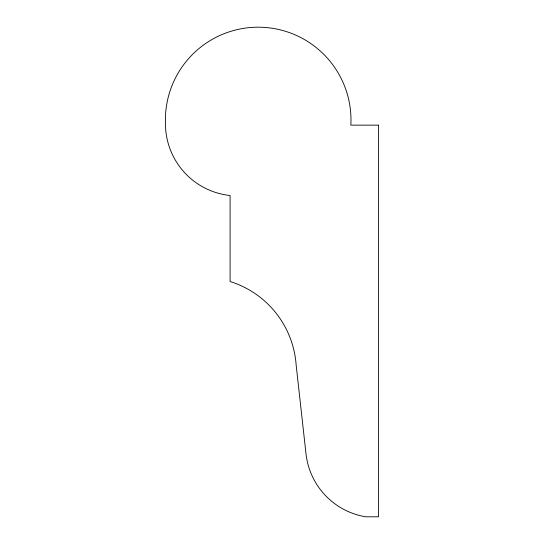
<?xml version="1.0" encoding="UTF-8"?>
<svg xmlns="http://www.w3.org/2000/svg" width="544" height="544" viewBox="0 0 544 544"><rect width="100%" height="100%" fill="white"/><g stroke="black" fill="none" stroke-linecap="round" stroke-linejoin="round"><path stroke-width="0.82" d="M378.542 125.14L350.839 125.14A92.793 92.793 0 0 0 259.08 27.2A92.793 92.793 0 0 0 165.458 123.366A72.25 72.25 0 0 0 230.092 195.514L230.092 281.52A94.411 94.411 0 0 1 296.147 365.044L306.095 454.607A71.856 71.856 0 0 0 365.758 516.8L378.542 516.8L378.542 125.14"/></g></svg>
